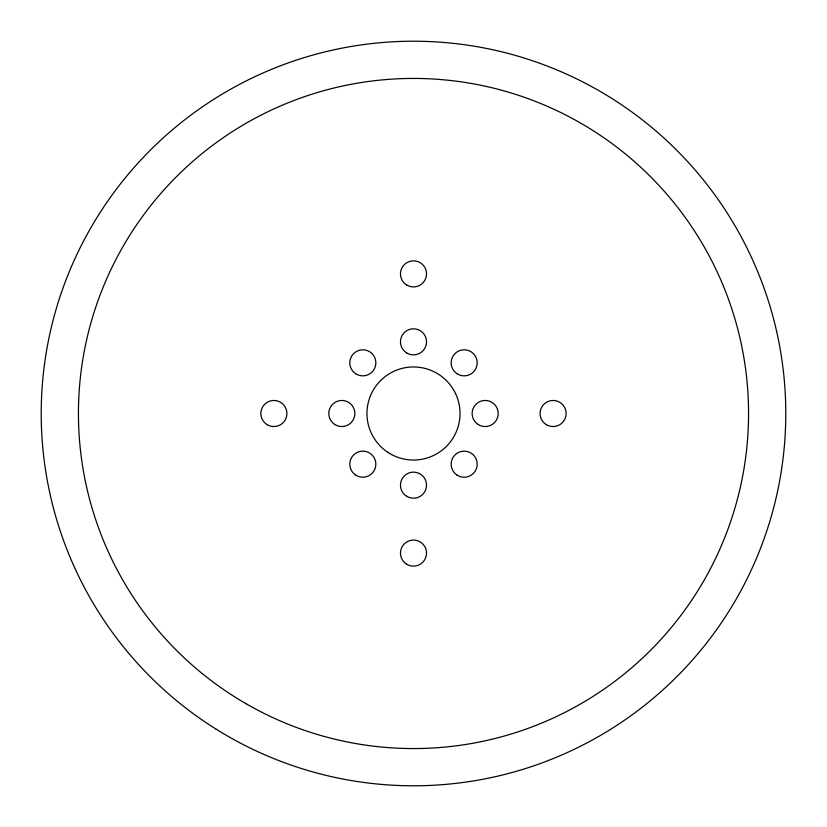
<?xml version="1.0" encoding="UTF-8"?>
<svg xmlns="http://www.w3.org/2000/svg" width="827" height="827" viewBox="0 0 827 827"><rect width="100%" height="100%" fill="white"/><g stroke="black" fill="none" stroke-linecap="round" stroke-linejoin="round"><path stroke-width="1.24" d="M245.97 703.674A335.059 335.059 0 0 0 748.559 413.5A335.059 335.059 0 0 0 245.97 123.326A335.059 335.059 0 0 0 245.97 703.674M387.749 452.266A46.539 46.539 0 0 0 459.946 416.426A46.539 46.539 0 0 0 392.804 371.819A46.539 46.539 0 0 0 387.749 452.266M406.677 352.933A13.025 13.025 0 0 0 426.525 342.202A13.025 13.025 0 0 0 407.297 330.376A13.025 13.025 0 0 0 406.677 352.933M457 373.701A13.025 13.025 0 0 0 477.179 363.601A13.025 13.025 0 0 0 458.344 351.175A13.025 13.025 0 0 0 457 373.701M478.337 424.602A13.025 13.025 0 0 0 498.195 413.862A13.025 13.025 0 0 0 478.967 402.036A13.025 13.025 0 0 0 478.337 424.602M457 475.049A13.025 13.025 0 0 0 477.179 464.95A13.025 13.025 0 0 0 458.344 452.524A13.025 13.025 0 0 0 457 475.049M406.677 496.262A13.025 13.025 0 0 0 426.525 485.532A13.025 13.025 0 0 0 407.297 473.706A13.025 13.025 0 0 0 406.677 496.262M355.651 475.049A13.025 13.025 0 0 0 375.83 464.95A13.025 13.025 0 0 0 356.985 452.524A13.025 13.025 0 0 0 355.651 475.049M335.007 424.602A13.025 13.025 0 0 0 354.855 413.862A13.025 13.025 0 0 0 335.638 402.036A13.025 13.025 0 0 0 335.007 424.602M355.651 373.701A13.025 13.025 0 0 0 375.83 363.601A13.025 13.025 0 0 0 356.985 351.175A13.025 13.025 0 0 0 355.651 373.701M546.399 424.675A13.025 13.025 0 0 0 566.133 413.727A13.025 13.025 0 0 0 546.792 402.108A13.025 13.025 0 0 0 546.399 424.675M406.791 285.067A13.025 13.025 0 0 0 426.525 274.119A13.025 13.025 0 0 0 407.184 262.5A13.025 13.025 0 0 0 406.791 285.067M267.183 424.675A13.025 13.025 0 0 0 286.917 413.727A13.025 13.025 0 0 0 267.576 402.108A13.025 13.025 0 0 0 267.183 424.675M406.791 564.283A13.025 13.025 0 0 0 426.525 553.335A13.025 13.025 0 0 0 407.184 541.716A13.025 13.025 0 0 0 406.791 564.283M216.064 729.125A372.295 372.295 0 0 0 785.557 426.68A372.295 372.295 0 0 0 238.879 84.705A372.295 372.295 0 0 0 216.064 729.125"/></g></svg>
